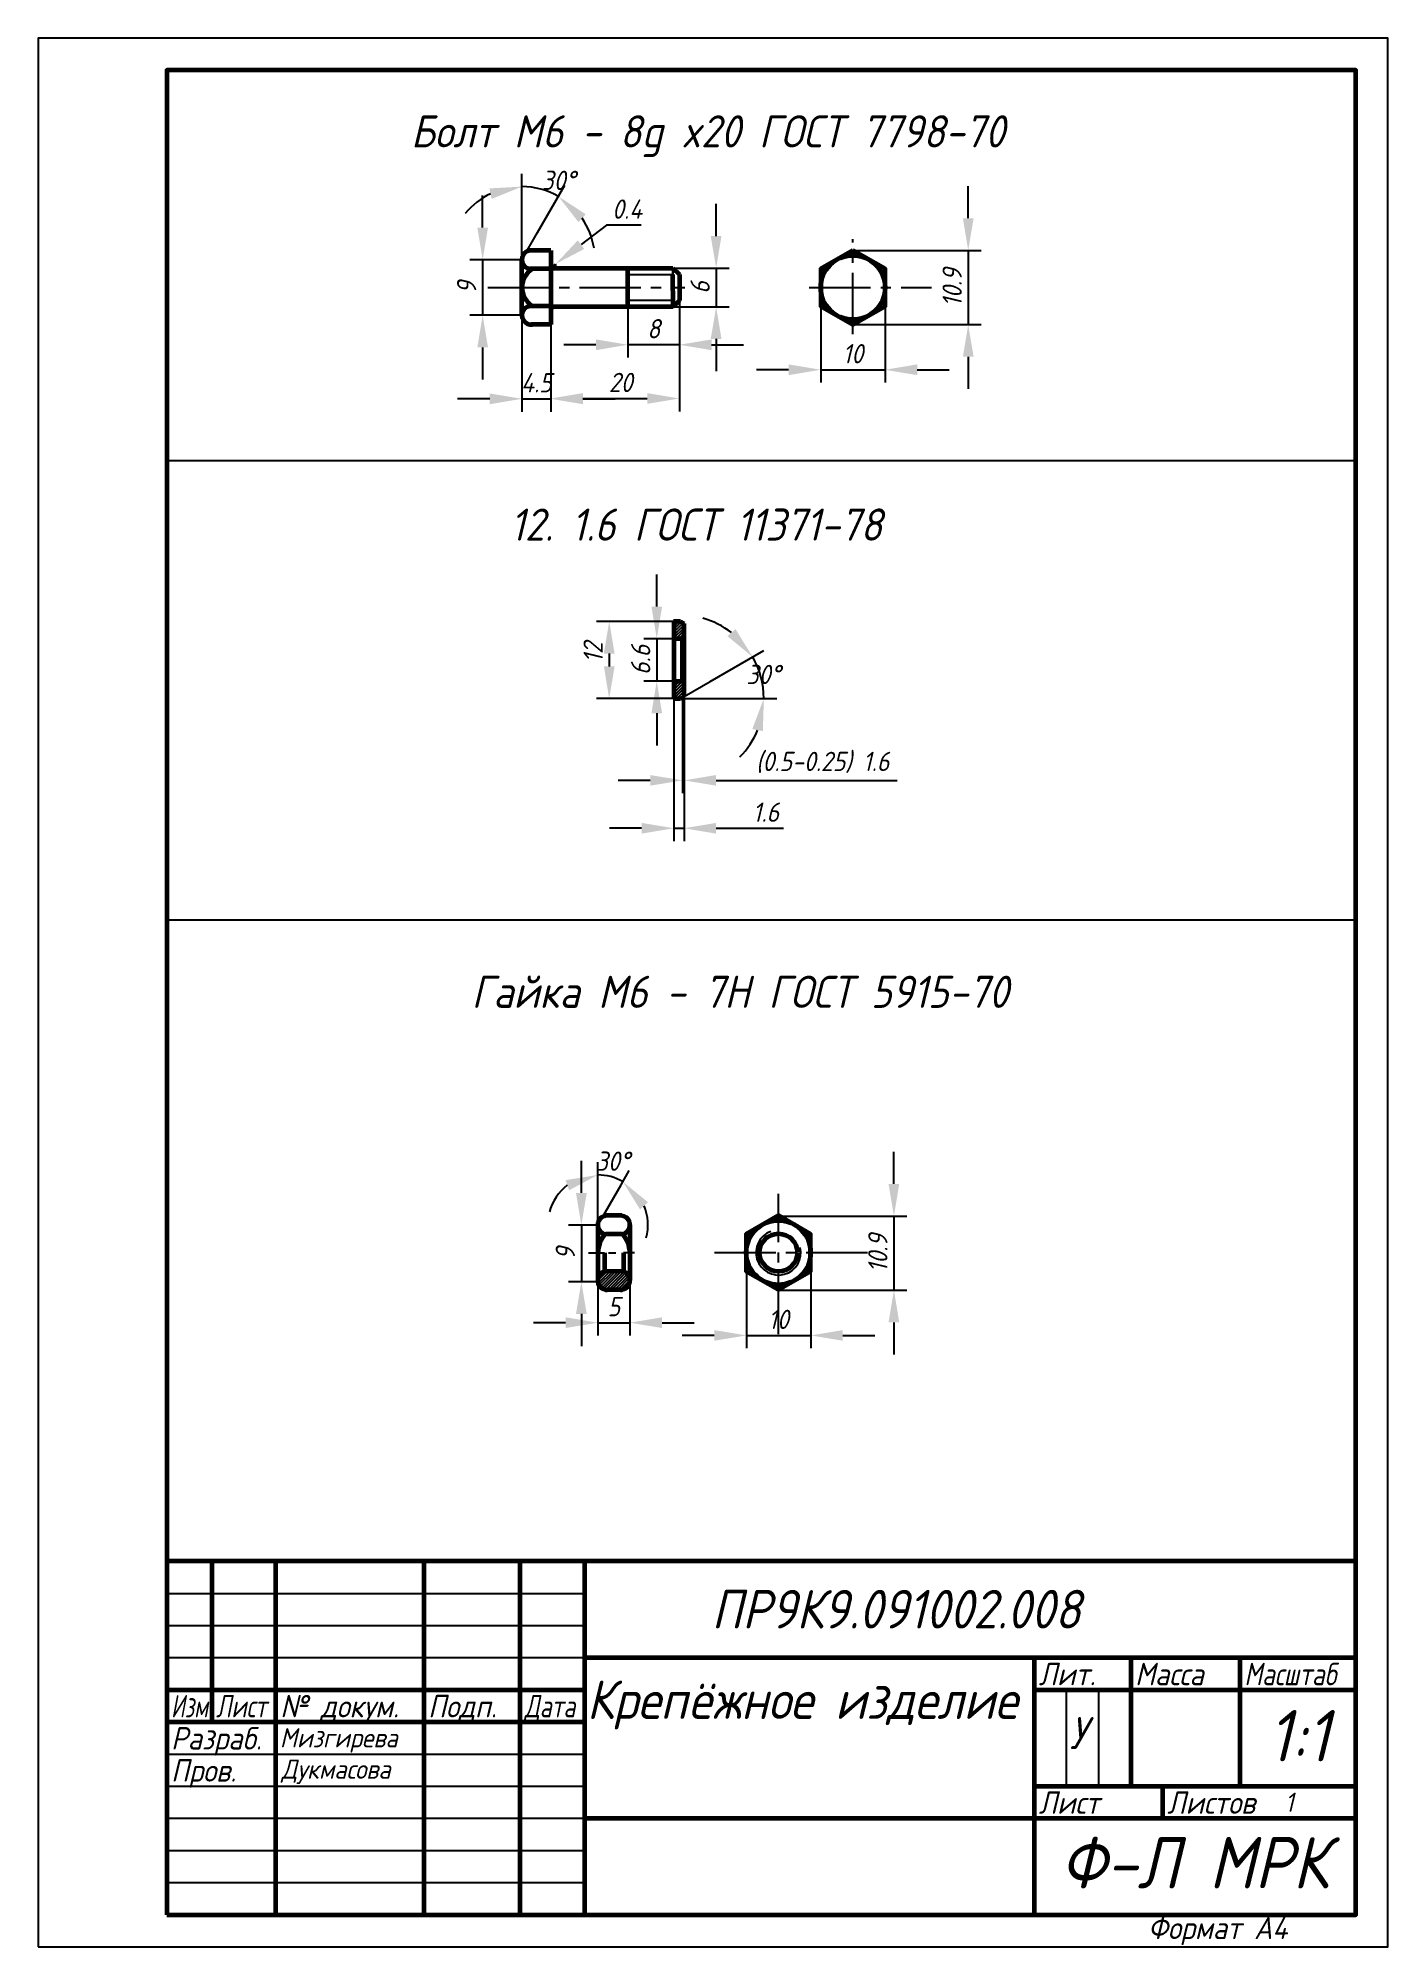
# Model space of a CAD drawing. Header units: millimetres. Extents: x 0 to 210, y 0 to 297.
import ezdxf

# ---------------------------------------------------------------- set-up
doc = ezdxf.new("R2010")
doc.units = ezdxf.units.MM
doc.header["$LTSCALE"] = 0.5
doc.linetypes.add('осевая2', pattern=[28.575, 19.05, -3.175, 3.175, -3.175])
doc.layers.get('Defpoints').update_dxf_attribs({"color": 5})
doc.styles.get("Standard").update_dxf_attribs({"font": 'isocpeui.ttf', "width": 0.9})
doc.dimstyles.new('Standart', dxfattribs={"dimtxt": 5, "dimasz": 5, "dimexe": 2, "dimexo": 0, "dimgap": 1, "dimtad": 1, "dimtoh": 1, "dimdec": 0, "dimtxsty": 'Standard', "dimcen": 2.5, "dimadec": 0, "dimazin": 0, "dimtfac": 1, "dimtdec": 0, "dimtmove": 0, "dimatfit": 3, "dimldrblk": 'DOTSMALL', "dimfxl": 1, "dimarcsym": 0})

# ---------------------------------------------------------------- blocks, each defined once
blk = doc.blocks.new('*D20')
at = {"color": 0, "lineweight": -2, "transparency": 16777216}
for p, q in [((144.71, 268.98), (144.71, 273.98)), ((126.77, 263.98), (146.71, 263.98)), ((144.71, 263.98), (144.71, 252.43)), ((126.77, 252.43), (146.71, 252.43)), ((144.71, 247.43), (144.71, 242.43))]:
    blk.add_line(p, q, dxfattribs=at)
at = {"color": 0, "transparency": 16777216}
for points in [[(143.88, 268.98), (145.55, 268.98), (144.71, 263.98)], [(143.88, 247.43), (145.55, 247.43), (144.71, 252.43)]]:
    blk.add_solid(points, dxfattribs=at)
at = {"layer": 'Defpoints', "color": 0, "transparency": 16777216}
for p in [(126.77, 263.98), (126.77, 252.43), (144.71, 252.43)]:
    blk.add_point(p, dxfattribs=at)
at = {"color": 0, "transparency": 16777216, "insert": (142.21, 258.2), "char_height": 5, "attachment_point": 5, "rotation": 90}
blk.add_mtext('{\\H0.6x;10.9}', dxfattribs=at)
blk = doc.blocks.new('_DotSmall')
at = {"color": 0, "linetype": 'ByBlock', "const_width": 0.5}
blk.add_lwpolyline([(-0.0625, 0, 1), (0.0625, 0, 1)], format="xyb", close=True, dxfattribs=at)
blk = doc.blocks.new('*D21')
at = {"color": 0, "lineweight": -2, "transparency": 16777216}
for p, q in [((121.77, 258.2), (121.77, 243.4)), ((131.77, 258.2), (131.77, 243.4)), ((116.77, 245.4), (111.77, 245.4)), ((121.77, 245.4), (131.77, 245.4)), ((136.77, 245.4), (141.77, 245.4))]:
    blk.add_line(p, q, dxfattribs=at)
at = {"color": 0, "transparency": 16777216}
for points in [[(116.77, 246.24), (116.77, 244.57), (121.77, 245.4)], [(136.77, 246.24), (136.77, 244.57), (131.77, 245.4)]]:
    blk.add_solid(points, dxfattribs=at)
at = {"layer": 'Defpoints', "color": 0, "transparency": 16777216}
for p in [(121.77, 258.2), (131.77, 258.2), (131.77, 245.4)]:
    blk.add_point(p, dxfattribs=at)
at = {"color": 0, "transparency": 16777216, "insert": (126.77, 247.9), "char_height": 5, "attachment_point": 5}
blk.add_mtext('{\\H0.6x;10}', dxfattribs=at)
blk = doc.blocks.new('*D22')
at = {"color": 0, "lineweight": -2, "transparency": 16777216}
for p, q in [((91.77, 256.18), (91.77, 247.29)), ((99.77, 256.18), (99.77, 247.29)), ((86.77, 249.29), (81.77, 249.29)), ((99.77, 249.29), (91.77, 249.29)), ((104.77, 249.29), (109.77, 249.29))]:
    blk.add_line(p, q, dxfattribs=at)
at = {"color": 0, "transparency": 16777216}
for points in [[(86.77, 250.12), (86.77, 248.45), (91.77, 249.29)], [(104.77, 250.12), (104.77, 248.45), (99.77, 249.29)]]:
    blk.add_solid(points, dxfattribs=at)
at = {"layer": 'Defpoints', "color": 0, "transparency": 16777216}
for p in [(91.77, 256.18), (99.77, 256.18), (91.77, 249.29)]:
    blk.add_point(p, dxfattribs=at)
at = {"color": 0, "transparency": 16777216, "insert": (95.77, 251.79), "char_height": 5, "attachment_point": 5}
blk.add_mtext('{\\H0.6x;8}', dxfattribs=at)
blk = doc.blocks.new('*D23')
at = {"color": 0, "lineweight": -2, "transparency": 16777216}
for p, q in [((105.49, 266.2), (105.49, 271.2)), ((98.77, 261.2), (107.49, 261.2)), ((105.49, 261.2), (105.49, 255.2)), ((98.77, 255.2), (107.49, 255.2)), ((105.49, 250.2), (105.49, 245.2))]:
    blk.add_line(p, q, dxfattribs=at)
at = {"color": 0, "transparency": 16777216}
for points in [[(104.65, 266.2), (106.32, 266.2), (105.49, 261.2)], [(104.65, 250.2), (106.32, 250.2), (105.49, 255.2)]]:
    blk.add_solid(points, dxfattribs=at)
at = {"layer": 'Defpoints', "color": 0, "transparency": 16777216}
for p in [(98.77, 261.2), (98.77, 255.2), (105.49, 255.2)]:
    blk.add_point(p, dxfattribs=at)
at = {"color": 0, "transparency": 16777216, "insert": (102.99, 258.2), "char_height": 5, "attachment_point": 5, "rotation": 90}
blk.add_mtext('{\\H0.6x;6}', dxfattribs=at)
blk = doc.blocks.new('*D24')
at = {"color": 0, "lineweight": -2, "transparency": 16777216}
for p, q in [((79.77, 255.2), (79.77, 238.93)), ((99.77, 255.2), (99.77, 238.93)), ((84.77, 240.93), (94.77, 240.93))]:
    blk.add_line(p, q, dxfattribs=at)
at = {"color": 0, "transparency": 16777216}
for points in [[(84.77, 241.77), (84.77, 240.1), (79.77, 240.93)], [(94.77, 241.77), (94.77, 240.1), (99.77, 240.93)]]:
    blk.add_solid(points, dxfattribs=at)
at = {"layer": 'Defpoints', "color": 0, "transparency": 16777216}
for p in [(79.77, 255.2), (99.77, 255.2), (99.77, 240.93)]:
    blk.add_point(p, dxfattribs=at)
at = {"color": 0, "transparency": 16777216, "insert": (90.64, 243.43), "char_height": 5, "attachment_point": 5}
blk.add_mtext('{\\H0.6x;20}', dxfattribs=at)
blk = doc.blocks.new('*D25')
at = {"color": 0, "lineweight": -2, "transparency": 16777216}
for p, q in [((75.27, 253.89), (75.27, 238.88)), ((79.77, 253.89), (79.77, 238.88)), ((70.27, 240.88), (65.27, 240.88)), ((75.27, 240.88), (79.77, 240.88)), ((84.77, 240.88), (89.77, 240.88))]:
    blk.add_line(p, q, dxfattribs=at)
at = {"color": 0, "transparency": 16777216}
for points in [[(70.27, 241.71), (70.27, 240.04), (75.27, 240.88)], [(84.77, 241.71), (84.77, 240.04), (79.77, 240.88)]]:
    blk.add_solid(points, dxfattribs=at)
at = {"layer": 'Defpoints', "color": 0, "transparency": 16777216}
for p in [(75.27, 253.89), (79.77, 253.89), (79.77, 240.88)]:
    blk.add_point(p, dxfattribs=at)
at = {"color": 0, "transparency": 16777216, "insert": (77.52, 243.38), "char_height": 5, "attachment_point": 5}
blk.add_mtext('{\\H0.6x;4.5}', dxfattribs=at)
blk = doc.blocks.new('*D26')
at = {"color": 0, "lineweight": -2, "transparency": 16777216}
for p, q in [((69.16, 267.53), (69.16, 272.53)), ((75.27, 262.53), (67.16, 262.53)), ((69.16, 262.53), (69.16, 253.89)), ((75.27, 253.89), (67.16, 253.89)), ((69.16, 248.89), (69.16, 243.89))]:
    blk.add_line(p, q, dxfattribs=at)
at = {"color": 0, "transparency": 16777216}
for points in [[(68.33, 267.53), (69.99, 267.53), (69.16, 262.53)], [(68.33, 248.89), (69.99, 248.89), (69.16, 253.89)]]:
    blk.add_solid(points, dxfattribs=at)
at = {"layer": 'Defpoints', "color": 0, "transparency": 16777216}
for p in [(75.27, 262.53), (69.16, 253.89), (75.27, 253.89)]:
    blk.add_point(p, dxfattribs=at)
at = {"color": 0, "transparency": 16777216, "insert": (66.66, 258.21), "char_height": 5, "attachment_point": 5, "rotation": 90}
blk.add_mtext('{\\H0.6x;9}', dxfattribs=at)
blk = doc.blocks.new('*D29')
at = {"color": 0, "lineweight": -2, "transparency": 16777216}
for p, q in [((75.27, 265.97), (75.27, 275.9)), ((77.7, 266.74), (81.95, 274.11))]:
    blk.add_line(p, q, dxfattribs=at)
for start, end in [(60, 90), (115.4079, 140.8157), (9.1843, 34.5921)]:
    blk.add_arc((75.27, 262.53), 11.37, start, end, dxfattribs=at)
at = {"color": 0, "transparency": 16777216}
for points in [[(70.21, 273.62), (70.57, 271.99), (75.27, 273.9)], [(84.06, 268.38), (85.19, 269.6), (80.95, 272.38)]]:
    blk.add_solid(points, dxfattribs=at)
at = {"layer": 'Defpoints', "color": 0, "transparency": 16777216}
for p in [(77.24, 273.73), (75.27, 265.97), (77.7, 266.74), (75.27, 262.53), (75.27, 262.53)]:
    blk.add_point(p, dxfattribs=at)
at = {"color": 0, "transparency": 16777216, "insert": (80.95, 274.88), "char_height": 5, "attachment_point": 5}
blk.add_mtext('{\\H0.6x;30°}', dxfattribs=at)
blk = doc.blocks.new('*D30')
at = {"color": 0, "lineweight": -2, "transparency": 16777216}
for p, q in [((98.86, 206.25), (86.85, 206.25)), ((88.85, 201.25), (88.85, 199.25)), ((98.89, 194.25), (86.85, 194.25))]:
    blk.add_line(p, q, dxfattribs=at)
at = {"color": 0, "transparency": 16777216}
for points in [[(88.02, 201.25), (89.69, 201.25), (88.85, 206.25)], [(88.02, 199.25), (89.69, 199.25), (88.85, 194.25)]]:
    blk.add_solid(points, dxfattribs=at)
at = {"layer": 'Defpoints', "color": 0, "transparency": 16777216}
for p in [(98.86, 206.25), (88.85, 194.25), (98.89, 194.25)]:
    blk.add_point(p, dxfattribs=at)
at = {"color": 0, "transparency": 16777216, "insert": (86.35, 201.42), "char_height": 5, "attachment_point": 5, "rotation": 90}
blk.add_mtext('{\\H0.6x;12}', dxfattribs=at)
blk = doc.blocks.new('*D31')
at = {"color": 0, "lineweight": -2, "transparency": 16777216}
for p, q in [((96.25, 208.55), (96.25, 213.55)), ((98.89, 203.55), (94.25, 203.55)), ((96.25, 203.55), (96.25, 196.95)), ((98.89, 196.95), (94.25, 196.95)), ((96.25, 191.95), (96.25, 186.95))]:
    blk.add_line(p, q, dxfattribs=at)
at = {"color": 0, "transparency": 16777216}
for points in [[(95.42, 208.55), (97.08, 208.55), (96.25, 203.55)], [(95.42, 191.95), (97.08, 191.95), (96.25, 196.95)]]:
    blk.add_solid(points, dxfattribs=at)
at = {"layer": 'Defpoints', "color": 0, "transparency": 16777216}
for p in [(98.89, 203.55), (96.25, 196.95), (98.89, 196.95)]:
    blk.add_point(p, dxfattribs=at)
at = {"color": 0, "transparency": 16777216, "insert": (93.75, 200.25), "char_height": 5, "attachment_point": 5, "rotation": 90}
blk.add_mtext('{\\H0.6x;6.6}', dxfattribs=at)
blk = doc.blocks.new('*D32')
at = {"color": 0, "lineweight": -2, "transparency": 16777216}
for p, q in [((104.57, 196.91), (112.9, 201.72)), ((107.31, 194.25), (114.91, 194.25))]:
    blk.add_line(p, q, dxfattribs=at)
for start, end in [(52.248, 74.496), (360, 30), (315.504, 337.752)]:
    blk.add_arc((99.95, 194.25), 12.96, start, end, dxfattribs=at)
at = {"color": 0, "transparency": 16777216}
for points in [[(108.51, 205.04), (107.25, 203.94), (111.17, 200.72)], [(111.12, 189.5), (112.76, 189.18), (112.91, 194.25)]]:
    blk.add_solid(points, dxfattribs=at)
at = {"layer": 'Defpoints', "color": 0, "transparency": 16777216}
for p in [(104.57, 196.91), (112.13, 198.68), (99.95, 194.25), (100.49, 194.55), (107.31, 194.25)]:
    blk.add_point(p, dxfattribs=at)
at = {"color": 0, "transparency": 16777216, "insert": (112.85, 197.99), "char_height": 5, "attachment_point": 5}
blk.add_mtext('{\\H0.6x;30°}', dxfattribs=at)
blk = doc.blocks.new('*D33')
at = {"color": 0, "lineweight": -2, "transparency": 16777216}
for p, q in [((100.24, 196.95), (100.24, 179.51)), ((100.49, 196.95), (100.49, 179.51)), ((95.24, 181.51), (90.24, 181.51)), ((100.24, 181.51), (100.49, 181.51)), ((105.49, 181.51), (133.64, 181.51))]:
    blk.add_line(p, q, dxfattribs=at)
at = {"color": 0, "transparency": 16777216}
for points in [[(95.24, 182.34), (95.24, 180.68), (100.24, 181.51)], [(105.49, 182.34), (105.49, 180.68), (100.49, 181.51)]]:
    blk.add_solid(points, dxfattribs=at)
at = {"layer": 'Defpoints', "color": 0, "transparency": 16777216}
for p in [(100.24, 196.95), (100.49, 196.95), (100.49, 181.51)]:
    blk.add_point(p, dxfattribs=at)
at = {"color": 0, "transparency": 16777216, "insert": (122.06, 184.31), "char_height": 5, "attachment_point": 5}
blk.add_mtext('{\\H0.6x;(0.5-0.25) 1.6}', dxfattribs=at)
blk = doc.blocks.new('*D34')
at = {"color": 0, "lineweight": -2, "transparency": 16777216}
for p, q in [((98.89, 194.25), (98.89, 172.06)), ((100.49, 194.25), (100.49, 172.06)), ((93.89, 174.06), (88.89, 174.06)), ((98.89, 174.06), (100.49, 174.06)), ((105.49, 174.06), (115.98, 174.06))]:
    blk.add_line(p, q, dxfattribs=at)
at = {"color": 0, "transparency": 16777216}
for points in [[(93.89, 174.89), (93.89, 173.22), (98.89, 174.06)], [(105.49, 174.89), (105.49, 173.22), (100.49, 174.06)]]:
    blk.add_solid(points, dxfattribs=at)
at = {"layer": 'Defpoints', "color": 0, "transparency": 16777216}
for p in [(98.89, 194.25), (100.49, 194.25), (100.49, 174.06)]:
    blk.add_point(p, dxfattribs=at)
at = {"color": 0, "transparency": 16777216, "insert": (113.23, 176.56), "char_height": 5, "attachment_point": 5}
blk.add_mtext('{\\H0.6x;1.6}', dxfattribs=at)
blk = doc.blocks.new('*D38')
at = {"color": 0, "lineweight": -2, "transparency": 16777216}
for p, q in [((87.07, 103.69), (87.07, 95.12)), ((92.07, 103.69), (92.07, 95.12)), ((82.07, 97.12), (77.07, 97.12)), ((87.07, 97.12), (92.07, 97.12)), ((97.07, 97.12), (102.07, 97.12))]:
    blk.add_line(p, q, dxfattribs=at)
at = {"color": 0, "transparency": 16777216}
for points in [[(82.07, 97.96), (82.07, 96.29), (87.07, 97.12)], [(97.07, 97.96), (97.07, 96.29), (92.07, 97.12)]]:
    blk.add_solid(points, dxfattribs=at)
at = {"layer": 'Defpoints', "color": 0, "transparency": 16777216}
for p in [(87.07, 103.69), (92.07, 103.69), (92.07, 97.12)]:
    blk.add_point(p, dxfattribs=at)
at = {"color": 0, "transparency": 16777216, "insert": (89.57, 99.62), "char_height": 5, "attachment_point": 5}
blk.add_mtext('{\\H0.6x;5}', dxfattribs=at)
blk = doc.blocks.new('*D39')
at = {"color": 0, "lineweight": -2, "transparency": 16777216}
for p, q in [((84.52, 117.31), (84.52, 122.31)), ((87.07, 112.31), (82.52, 112.31)), ((84.52, 112.31), (84.52, 103.48)), ((87.09, 103.48), (82.52, 103.48)), ((84.52, 98.48), (84.52, 93.48))]:
    blk.add_line(p, q, dxfattribs=at)
at = {"color": 0, "transparency": 16777216}
for points in [[(83.68, 117.31), (85.35, 117.31), (84.52, 112.31)], [(83.68, 98.48), (85.35, 98.48), (84.52, 103.48)]]:
    blk.add_solid(points, dxfattribs=at)
at = {"layer": 'Defpoints', "color": 0, "transparency": 16777216}
for p in [(87.07, 112.31), (84.52, 103.48), (87.09, 103.48)]:
    blk.add_point(p, dxfattribs=at)
at = {"color": 0, "transparency": 16777216, "insert": (82.02, 107.89), "char_height": 5, "attachment_point": 5, "rotation": 90}
blk.add_mtext('{\\H0.6x;9}', dxfattribs=at)
blk = doc.blocks.new('*D40')
at = {"color": 0, "lineweight": -2, "transparency": 16777216}
for p, q in [((87.07, 115.77), (87.07, 122.11)), ((90.7, 118.59), (91.97, 120.8))]:
    blk.add_line(p, q, dxfattribs=at)
for start, end in [(60, 90), (127.3967, 164.7933), (345.2067, 22.6033)]:
    blk.add_arc((87.07, 112.31), 7.8, start, end, dxfattribs=at)
at = {"color": 0, "transparency": 16777216}
for points in [[(82.07, 119.3), (82.6, 117.72), (87.07, 120.11)], [(93.64, 114.76), (94.9, 115.86), (90.97, 119.06)]]:
    blk.add_solid(points, dxfattribs=at)
at = {"layer": 'Defpoints', "color": 0, "transparency": 16777216}
for p in [(88.42, 119.99), (90.7, 118.59), (87.07, 115.77), (87.07, 112.31), (87.07, 112.31)]:
    blk.add_point(p, dxfattribs=at)
at = {"color": 0, "transparency": 16777216, "insert": (89.4, 122.25), "char_height": 5, "attachment_point": 5}
blk.add_mtext('{\\H0.6x;30°}', dxfattribs=at)
blk = doc.blocks.new('*D44')
at = {"color": 0, "lineweight": -2, "transparency": 16777216}
for p, q in [((133.15, 118.71), (133.15, 123.71)), ((115.2, 113.71), (135.15, 113.71)), ((133.15, 113.71), (133.15, 102.17)), ((115.2, 102.17), (135.15, 102.17)), ((133.15, 97.17), (133.15, 92.17))]:
    blk.add_line(p, q, dxfattribs=at)
at = {"color": 0, "transparency": 16777216}
for points in [[(132.31, 118.71), (133.98, 118.71), (133.15, 113.71)], [(132.31, 97.17), (133.98, 97.17), (133.15, 102.17)]]:
    blk.add_solid(points, dxfattribs=at)
at = {"layer": 'Defpoints', "color": 0, "transparency": 16777216}
for p in [(115.2, 113.71), (115.2, 102.17), (133.15, 102.17)]:
    blk.add_point(p, dxfattribs=at)
at = {"color": 0, "transparency": 16777216, "insert": (130.65, 107.94), "char_height": 5, "attachment_point": 5, "rotation": 90}
blk.add_mtext('{\\H0.6x;10.9}', dxfattribs=at)
blk = doc.blocks.new('*D45')
at = {"color": 0, "lineweight": -2, "transparency": 16777216}
for p, q in [((110.2, 107.94), (110.2, 93.14)), ((120.2, 107.94), (120.2, 93.14)), ((105.2, 95.14), (100.2, 95.14)), ((110.2, 95.14), (120.2, 95.14)), ((125.2, 95.14), (130.2, 95.14))]:
    blk.add_line(p, q, dxfattribs=at)
at = {"color": 0, "transparency": 16777216}
for points in [[(105.2, 95.97), (105.2, 94.31), (110.2, 95.14)], [(125.2, 95.97), (125.2, 94.31), (120.2, 95.14)]]:
    blk.add_solid(points, dxfattribs=at)
at = {"layer": 'Defpoints', "color": 0, "transparency": 16777216}
for p in [(110.2, 107.94), (120.2, 107.94), (120.2, 95.14)]:
    blk.add_point(p, dxfattribs=at)
at = {"color": 0, "transparency": 16777216, "insert": (115.2, 97.64), "char_height": 5, "attachment_point": 5}
blk.add_mtext('{\\H0.6x;10}', dxfattribs=at)
blk = doc.blocks.new('*D46')
at = {"color": 0, "lineweight": -2, "transparency": 16777216}
for p, q in [((88.45, 267.9), (84.47, 264.87)), ((93.84, 267.9), (88.45, 267.9)), ((80.17, 261.6), (80.49, 261.85))]:
    blk.add_line(p, q, dxfattribs=at)
blk.add_arc((80.17, 261.6), 0.4, 270, 37.2428, dxfattribs=at)
at = {"color": 0, "transparency": 16777216}
blk.add_solid([(83.96, 265.53), (84.97, 264.21), (80.49, 261.85)], dxfattribs=at)
at = {"layer": 'Defpoints', "color": 0, "transparency": 16777216}
for p in [(80.17, 261.6), (80.49, 261.85)]:
    blk.add_point(p, dxfattribs=at)
at = {"color": 0, "transparency": 16777216, "insert": (91.64, 270.4), "char_height": 5, "attachment_point": 5}
blk.add_mtext('{\\H0.6x;0.4}', dxfattribs=at)

msp = doc.modelspace()

# ---------------------------------------------------------------- hatches: boundary and pattern name
h = msp.add_hatch()
h.set_pattern_fill('ANSI31', color=256, scale=0.1)
h.set_pattern_definition([(45, (49.7697, -3.05668), (-0.2245064, 0.2245064), [])])
h.paths.add_polyline_path([(98.89, 194.25), (99.95, 194.25), (100.49, 194.55), (100.49, 196.51), (100.24, 196.95), (98.89, 196.95)])
h.paths.add_polyline_path([(100.49, 205.94), (99.95, 206.25), (98.89, 206.25), (98.89, 203.55), (100.24, 203.55), (100.49, 203.98)])
h = msp.add_hatch()
h.set_pattern_fill('ANSI31', color=256, scale=0.1)
h.set_pattern_definition([(45, (48.19344, -31.2911), (-0.2245064, 0.2245064), [])])
h.paths.add_polyline_path([(88.11, 105.08, 0.864372), (88.53, 102.23), (90.61, 102.23, 0.844409), (91.06, 105.12)])

# ---------------------------------------------------------------- linework, layer by layer
for p, q in [((75.27, 262.53), (77.7, 266.74)), ((75.27, 262.53), (75.27, 265.97)), ((79.77, 261.2), (79.77, 263.98)), ((79.77, 255.2), (79.77, 261.2)), ((91.77, 261.2), (91.77, 260.2)), ((91.77, 260.2), (98.77, 260.2)), ((98.77, 260.2), (98.77, 261.2)), ((98.77, 261.2), (98.77, 255.2)), ((98.77, 260.2), (98.77, 261.2)), ((98.79, 256.18), (91.77, 256.18)), ((91.77, 256.18), (91.77, 255.2)), ((98.77, 255.2), (98.77, 256.18)), ((98.77, 256.18), (98.79, 256.18)), ((79.77, 254.79), (79.77, 254.79)), ((80.17, 255.19), (80.17, 255.2)), ((80.17, 255.2), (80.17, 255.19)), ((79.77, 252.43), (76.73, 252.43)), ((20.3, 231.26), (205.34, 231.26)), ((100.24, 203.55), (100.49, 203.98)), ((100.24, 196.95), (100.49, 196.51)), ((100.49, 194.55), (104.57, 196.91)), ((99.95, 194.25), (107.31, 194.25)), ((19.84, 159.82), (205.33, 159.82)), ((87.07, 112.31), (90.7, 118.59)), ((87.07, 112.31), (87.07, 115.77)), ((90.82, 113.78), (88.32, 113.78)), ((88.32, 113.78), (90.82, 113.78)), ((88.22, 110.89), (90.82, 110.89)), ((90.82, 110.89), (88.32, 110.89)), ((92.07, 112.33), (92.07, 103.69)), ((85.62, 108.01), (88.11, 108.01)), ((88.11, 108.01), (88.11, 105.08)), ((88.76, 108.01), (89.88, 108.01)), ((92.77, 108.01), (91.06, 108.01)), ((90.61, 102.23), (88.53, 102.23)), ((88.53, 102.23), (90.61, 102.23))]:
    msp.add_line(p, q)
at = {"linetype": 'осевая2'}
for p, q in [((126.77, 250.94), (126.77, 265.74)), ((69.95, 258.2), (100.61, 258.2)), ((119.98, 258.2), (139.02, 258.2)), ((115.18, 95.35), (115.18, 117.15)), ((105.23, 108.03), (129.22, 108.03))]:
    msp.add_line(p, q, dxfattribs=at)
at = {"lineweight": 60}
for p, q in [((75.27, 253.89), (75.27, 262.53)), ((79.77, 263.98), (76.52, 263.98)), ((79.77, 263.98), (79.77, 252.43)), ((79.77, 261.09), (76.52, 261.09)), ((80.17, 261.2), (98.77, 261.2)), ((91.77, 255.2), (91.77, 261.2)), ((98.77, 261.2), (99.77, 260.2)), ((98.79, 255.2), (98.77, 260.2)), ((99.77, 260.2), (99.77, 256.18)), ((99.77, 256.18), (98.79, 255.2)), ((79.77, 255.32), (76.43, 255.32)), ((98.79, 255.2), (80.17, 255.2)), ((79.77, 252.43), (76.73, 252.43)), ((90.82, 113.78), (88.32, 113.78)), ((87.07, 112.33), (87.07, 103.69)), ((90.92, 110.89), (88.32, 110.89)), ((92.07, 112.33), (92.07, 103.69)), ((88.11, 108.01), (88.11, 105.08)), ((91.06, 108.01), (91.06, 105.12)), ((91.06, 105.12), (88.11, 105.08)), ((90.61, 102.23), (88.53, 102.23))]:
    msp.add_line(p, q, dxfattribs=at)
at = {"linetype": 'ByBlock', "lineweight": 60}
for p, q in [((99.95, 206.25), (98.86, 206.25)), ((98.89, 206.25), (98.89, 194.25)), ((99.95, 206.25), (100.49, 205.94)), ((100.49, 194.55), (100.49, 205.94)), ((100.24, 203.55), (98.89, 203.55)), ((98.89, 203.55), (98.89, 196.95)), ((100.24, 196.95), (100.24, 203.55)), ((100.49, 200.25), (100.49, 203.55)), ((98.89, 196.95), (100.24, 196.95)), ((98.89, 194.25), (99.95, 194.25)), ((99.95, 194.25), (100.49, 194.55))]:
    msp.add_line(p, q, dxfattribs=at)
at = {"color": 7, "linetype": 'Continuous', "lineweight": 60}
for p, q in [((205, 60), (20, 60)), ((27, 60), (27, 35)), ((37, 5), (37, 60)), ((60, 60), (60, 5)), ((75, 5), (75, 60)), ((85, 60), (85, 5)), ((85, 45), (205, 45)), ((155, 5), (155, 45)), ((170, 45), (170, 25)), ((187, 25), (187, 45)), ((20, 40), (85, 40)), ((155, 40), (205, 40)), ((20, 35), (85, 35)), ((155, 25), (205, 25)), ((175, 20), (175, 25)), ((85, 20), (205, 20))]:
    msp.add_line(p, q, dxfattribs=at)
at = {"color": 7, "linetype": 'Continuous', "lineweight": -3}
for p, q in [((20, 55), (85, 55)), ((20, 50), (85, 50)), ((20, 45), (85, 45)), ((160, 25), (160, 40)), ((165, 40), (165, 25)), ((20, 30), (85, 30)), ((20, 25), (85, 25)), ((20, 20), (85, 20)), ((20, 15), (85, 15)), ((20, 10), (85, 10))]:
    msp.add_line(p, q, dxfattribs=at)
at = {"color": 7, "linetype": 'Continuous'}
msp.add_line((155, 45), (155, 40), dxfattribs=at)
at = {"color": 7, "linetype": 'Continuous', "lineweight": 60}
msp.add_lwpolyline([(20, 5), (205, 5), (205, 292), (20, 292)], close=True, dxfattribs=at)
at = {"lineweight": 60}
for points in [[(126.77, 263.98), (121.77, 261.09), (121.77, 255.32), (126.77, 252.43), (131.77, 255.32), (131.77, 261.09)], [(115.18, 113.81), (110.18, 110.92), (110.18, 105.15), (115.18, 102.26), (120.18, 105.15), (120.18, 110.92)]]:
    msp.add_lwpolyline(points, close=True, dxfattribs=at)
for centre, radius in [((126.77, 258.2), 5), ((115.18, 108.03), 5), ((115.18, 108.03), 2.95)]:
    msp.add_circle(centre, radius, dxfattribs=at)
for centre, radius, start, end in [((76.73, 262.53), 1.46, 81.7868, 278.2132), ((80.17, 261.6), 0.4, 180, 270), ((78.6, 258.22), 3.33, 119.999, 240.001), ((76.73, 253.89), 1.46, 81.7868, 278.2132), ((80.17, 254.79), 0.4, 90, 180), ((88.54, 112.32), 1.47, 97.8012, 257.518), ((90.6, 112.32), 1.47, 282.482, 82.1988), ((91.49, 107.92), 4.41, 137.523, 178.8814), ((87.64, 107.92), 4.42, 0.5826, 42.4378), ((88.53, 103.69), 1.46, 106.6431, 270), ((90.59, 103.71), 1.48, 270.8092, 71.5214)]:
    msp.add_arc(centre, radius, start, end, dxfattribs=at)
for centre, radius, start, end in [((90.61, 112.33), 1.46, 0, 81.7868), ((88, 108.06), 4.07, 357.6779, 44.3489), ((115.18, 108.03), 3.5, 109.3021, 13.1745)]:
    msp.add_arc(centre, radius, start, end)
at = {"layer": 'Defpoints'}
msp.add_lwpolyline([(0, 0), (210, 0), (210, 297), (0, 297)], close=True, dxfattribs=at)

# ---------------------------------------------------------------- texts
at = {"color": 7, "linetype": 'Continuous', "lineweight": -3}
for s, width, p in [('Лит.', 0.9, (155.67, 40.7)), ('Масса', 0.9, (170.67, 40.7)), ('Масштаб', 0.8, (187.67, 40.7)), ('Изм.', 0.7, (20.67, 35.7)), ('Лист', 0.75, (27.67, 35.7)), ('№ докум.', 0.9, (37.67, 35.7)), ('Подп.', 0.9, (60.67, 35.7)), ('Дата', 0.75, (75.67, 35.7)), ('Разраб.', 0.9, (20.67, 30.7)), ('Пров.', 0.9, (20.67, 25.7)), ('Лист', 0.9, (155.67, 20.7)), ('Листов', 0.9, (175.67, 20.7))]:
    msp.add_text(s, height=3.5, dxfattribs=dict(at, width=width)).set_placement(p)
at = {"color": 7, "linetype": 'Continuous', "lineweight": 70, "width": 0.9}
msp.add_text('Формат А4', height=3.5, dxfattribs=at).set_placement((172.66, 1.2))
at = {"attachment_point": 1}
for s, width, insert, char_height in [('Болт М6 - 8g x20 ГОСТ 7798-70', 117, (58, 285), 5), ('12. 1.6 ГОСТ 11371-78', 101.471, (73.47, 223.81), 5), ('Гайка М6 - 7Н ГОСТ 5915-70', 90.2066, (67.43, 151.11), 5), ('ПР9К9.091002.008', 120, (104.78, 55.54), 6), ('\\pxqc;Крепёжное изделие', 64.7084, (86.52, 41.46), 6), ('У', 5, (160.48, 35.76), 5), ('1:1', 18, (191.36, 36.85), 8), ('Мизгирева', 23, (37.61, 34.03), 3), ('Дукмасова', 23, (37.85, 29.15), 3), ('1', 10, (194, 24), 3), ('Ф-Л МРК', 50, (159.02, 17.1), 8)]:
    msp.add_mtext_dynamic_manual_height_columns(s, width=width, gutter_width=25, heights=[0], dxfattribs=dict(at, insert=insert, char_height=char_height))

# ---------------------------------------------------------------- dimensions: what is measured, and where the dimension line sits
for base, line1, line2, picture, middle in [((77.24, 273.73), ((75.27, 262.53), (77.7, 266.74)), ((75.27, 262.53), (75.27, 265.97)), '*D29', (80.95, 272.38)), ((112.13, 198.68), ((100.49, 194.55), (104.57, 196.91)), ((99.95, 194.25), (107.31, 194.25)), '*D32', (112.85, 195.49)), ((88.42, 119.99), ((87.07, 112.31), (90.7, 118.59)), ((87.07, 112.31), (87.07, 115.77)), '*D40', (89.4, 119.75))]:
    dim = msp.add_angular_dim_2l(base=base, line1=line1, line2=line2, text='{\\H0.6x;<>}', dimstyle='Standart')
    dim.commit()
    dim.dimension.update_dxf_attribs({"geometry": picture, "text_midpoint": middle, "dimtype": 162})
dim = msp.add_radius_dim(center=(80.17, 261.6), mpoint=(80.49, 261.85), text='{\\H0.6x;0.4}', dimstyle='Standart')
dim.commit()
dim.dimension.update_dxf_attribs({"geometry": '*D46', "text_midpoint": (91.64, 270.4)})
for base, p1, p2, text, picture, middle in [((144.71, 252.43), (126.77, 263.98), (126.77, 252.43), '{\\H0.6x;10.9}', '*D20', (144.71, 258.2)), ((69.16, 253.89), (75.27, 262.53), (75.27, 253.89), '{\\H0.6x;9}', '*D26', (69.16, 258.21)), ((105.49, 255.2), (98.77, 261.2), (98.77, 255.2), '{\\H0.6x;6}', '*D23', (105.49, 258.2)), ((96.25, 196.95), (98.89, 203.55), (98.89, 196.95), '{\\H0.6x;6.6}', '*D31', (96.25, 200.25)), ((88.85, 194.25), (98.86, 206.25), (98.89, 194.25), '{\\H0.6x;12}', '*D30', (88.85, 201.42)), ((84.52, 103.48), (87.07, 112.31), (87.09, 103.48), '{\\H0.6x;9}', '*D39', (84.52, 107.89)), ((133.15, 102.17), (115.2, 113.71), (115.2, 102.17), '{\\H0.6x;10.9}', '*D44', (133.15, 107.94))]:
    dim = msp.add_linear_dim(base=base, p1=p1, p2=p2, angle=90, text=text, dimstyle='Standart')
    dim.commit()
    dim.dimension.update_dxf_attribs({"geometry": picture, "text_midpoint": middle, "dimtype": 160})
for base, p1, p2, text, picture, middle in [((91.77, 249.29), (99.77, 256.18), (91.77, 256.18), '{\\H0.6x;8}', '*D22', (95.77, 249.29)), ((131.77, 245.4), (121.77, 258.2), (131.77, 258.2), '{\\H0.6x;10}', '*D21', (126.77, 245.4)), ((79.77, 240.88), (75.27, 253.89), (79.77, 253.89), '{\\H0.6x;4.5}', '*D25', (77.52, 240.88)), ((99.77, 240.93), (79.77, 255.2), (99.77, 255.2), '{\\H0.6x;20}', '*D24', (90.64, 240.93)), ((100.49, 181.51), (100.24, 196.95), (100.49, 196.95), '{\\H0.6x;(0.5-0.25) 1.6}', '*D33', (122.06, 181.51)), ((100.49, 174.06), (98.89, 194.25), (100.49, 194.25), '{\\H0.6x;1.6}', '*D34', (113.23, 174.06)), ((120.2, 95.14), (110.2, 107.94), (120.2, 107.94), '{\\H0.6x;10}', '*D45', (115.2, 95.14)), ((92.07, 97.12), (87.07, 103.69), (92.07, 103.69), '{\\H0.6x;5}', '*D38', (89.57, 97.12))]:
    dim = msp.add_linear_dim(base=base, p1=p1, p2=p2, text=text, dimstyle='Standart')
    dim.commit()
    dim.dimension.update_dxf_attribs({"geometry": picture, "text_midpoint": middle, "dimtype": 160})

doc.saveas('drawing.dxf')
